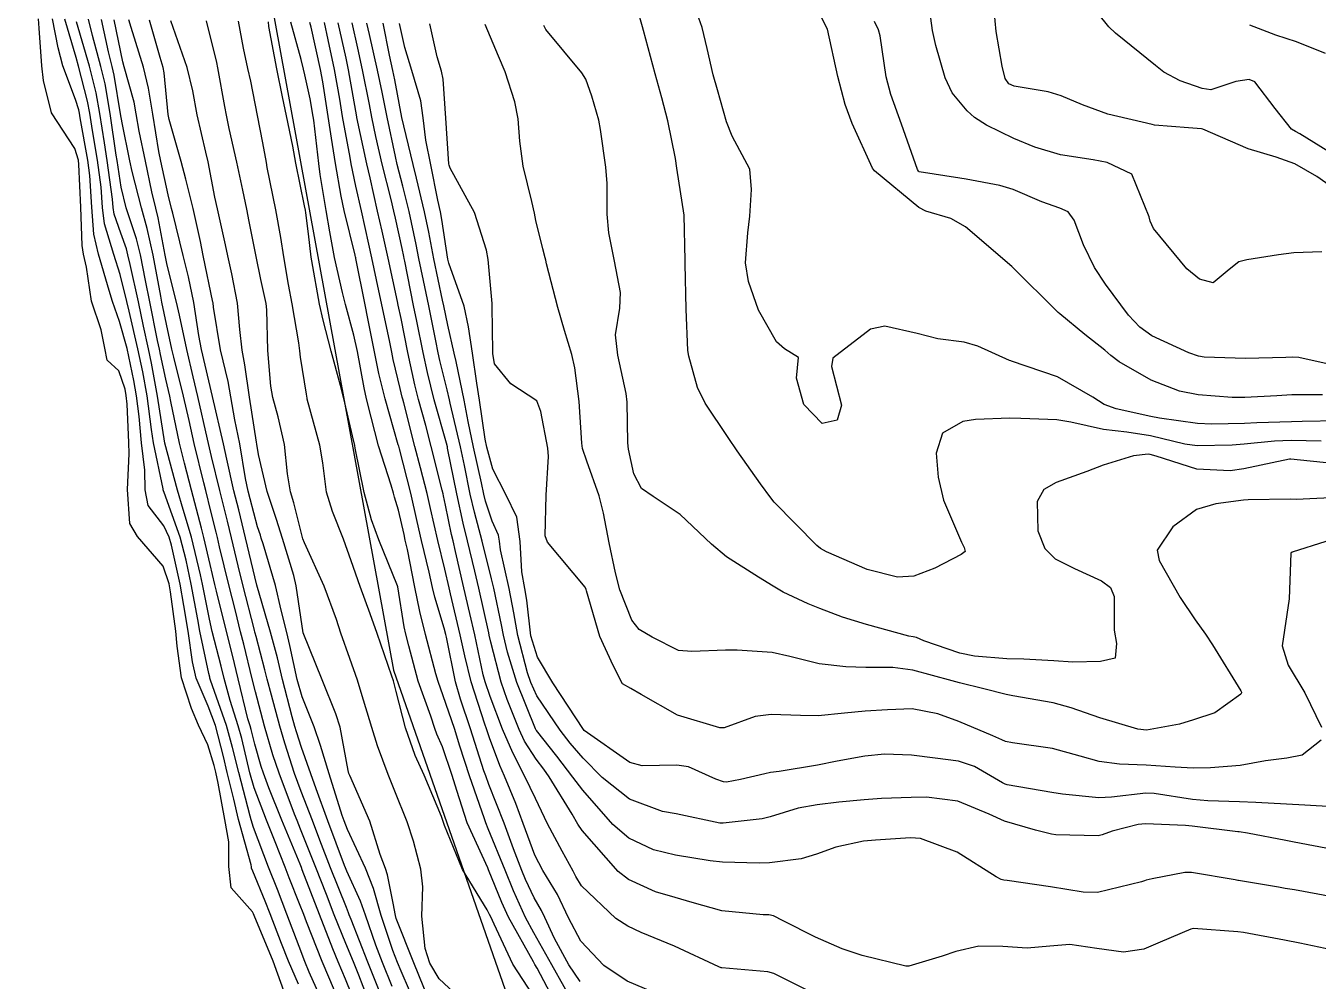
# Model space of a CAD drawing. Header units: metres. Extents: x 318500 to 325275, y 7408834 to 7428799.
# Drawn here: x 321607.1 to 321662.2, y 7423623.1 to 7423663.8 of the extents above; entities that cross this region are included whole.
import ezdxf

# ---------------------------------------------------------------- set-up
doc = ezdxf.new("R2010")
doc.units = ezdxf.units.M
doc.header["$MEASUREMENT"] = 0
for name, color, linetype in [('Curvas de Nivel 1m', 11, 'Continuous'), ('Curvas de Nivel 5m', 15, 'Continuous'), ('Divisas', 45, 'Continuous'), ('Linha Férrea', 20, 'Continuous')]:
    doc.layers.add(name, color=color, linetype=linetype)

msp = doc.modelspace()

# ---------------------------------------------------------------- linework, layer by layer
at = {"layer": 'Curvas de Nivel 1m', "flags": 128}
for points, elevation in [([(321663.084, 7423646.959), (321661.532, 7423646.924), (321661.083, 7423646.921), (321659.61, 7423646.867), (321659.082, 7423646.843), (321657.682, 7423646.82), (321657.081, 7423646.85), (321655.458, 7423647.073), (321655.085, 7423647.145), (321653.608, 7423647.472), (321653.093, 7423647.659), (321652.617, 7423647.968), (321651.11, 7423648.827), (321649.146, 7423649.503), (321649.12, 7423649.507), (321649.058, 7423649.531), (321647.719, 7423650.144), (321647.127, 7423650.302), (321646.002, 7423650.45), (321645.131, 7423650.671), (321643.747, 7423650.991), (321643.133, 7423650.864), (321641.534, 7423649.634), (321641.48, 7423649.269), (321641.9, 7423647.628), (321641.724, 7423646.987), (321641.078, 7423646.848), (321640.302, 7423647.652), (321639.988, 7423648.776), (321640.077, 7423649.656), (321639.477, 7423650.018), (321639.126, 7423650.316), (321638.372, 7423651.678), (321637.941, 7423652.899), (321637.81, 7423653.684), (321637.905, 7423654.961), (321637.997, 7423655.682), (321638.071, 7423656.818), (321637.999, 7423657.682), (321637.241, 7423659.085), (321637.003, 7423659.694), (321636.623, 7423661.06), (321636.438, 7423661.702), (321636.178, 7423662.816), (321635.958, 7423663.71), (321635.327, 7423665.522)], 796), ([(321662.4, 7423648.061), (321661.1, 7423648.058), (321660.46, 7423648.026), (321659.098, 7423647.951), (321658.556, 7423647.95), (321657.099, 7423648.062), (321656.315, 7423648.225), (321655.108, 7423648.683), (321653.734, 7423649.471), (321653.386, 7423649.739), (321653.125, 7423649.961), (321652.269, 7423650.63), (321651.212, 7423651.509), (321651.141, 7423651.576), (321649.17, 7423653.53), (321647.195, 7423655.227), (321646.562, 7423655.57), (321645.503, 7423655.886), (321645.205, 7423656.042), (321643.31, 7423657.609), (321643.222, 7423657.723), (321642.351, 7423659.623), (321642.066, 7423660.436), (321641.751, 7423661.633), (321641.3, 7423663.64), (321640.288, 7423665.656)], 797), ([(321663.231, 7423658.082), (321661.443, 7423659.182), (321661.249, 7423659.281), (321661.087, 7423659.382), (321660.389, 7423660.263), (321659.519, 7423661.398), (321659.281, 7423661.5), (321658.716, 7423661.408), (321657.64, 7423661.059), (321657.275, 7423661.116), (321656.337, 7423661.444), (321655.638, 7423661.809), (321655.286, 7423662.099), (321653.584, 7423663.477), (321653.304, 7423663.747), (321651.891, 7423665.502)], 801), ([(321662.383, 7423654.161), (321661.181, 7423654.11), (321660.534, 7423654.032), (321659.176, 7423653.819), (321658.843, 7423653.737), (321658.426, 7423653.411), (321657.743, 7423652.84), (321657.164, 7423652.999), (321656.619, 7423653.438), (321655.195, 7423655.152), (321655.058, 7423655.461), (321655.014, 7423655.65), (321654.274, 7423657.469), (321653.227, 7423657.964), (321652.635, 7423658.083), (321651.232, 7423658.296), (321650.147, 7423658.61), (321649.242, 7423658.987), (321648.084, 7423659.547), (321647.574, 7423659.877), (321647.256, 7423660.161), (321646.624, 7423660.93), (321646.325, 7423661.574), (321645.921, 7423662.95), (321645.787, 7423663.583), (321645.543, 7423665.371)], 799), ([(321618.207, 7423622.479), (321617.678, 7423623.946), (321616.869, 7423625.889), (321616.843, 7423625.959), (321616.83, 7423625.989), (321616.801, 7423626.038), (321615.894, 7423627.057), (321615.793, 7423627.975), (321615.787, 7423629.025), (321615.623, 7423629.978), (321615.334, 7423631.522), (321615.232, 7423631.985), (321615.165, 7423632.268), (321614.892, 7423633.16), (321614.495, 7423633.994), (321614.199, 7423634.709), (321613.776, 7423636.002), (321613.582, 7423637.365), (321613.523, 7423638.004), (321613.304, 7423639.678), (321613.249, 7423640.007), (321612.991, 7423640.771), (321611.89, 7423642.027), (321611.567, 7423642.583), (321611.467, 7423644.033), (321611.534, 7423645.551), (321611.521, 7423646.033), (321611.452, 7423647.667), (321611.417, 7423648.035), (321611.366, 7423648.31), (321611.101, 7423649.093), (321610.605, 7423649.547), (321610.507, 7423650.049), (321610.343, 7423650.831), (321609.941, 7423652.058), (321609.715, 7423653.508), (321609.59, 7423654.064), (321609.53, 7423654.421), (321609.483, 7423656.066), (321609.4, 7423657.884), (321609.378, 7423658.068), (321609.227, 7423658.56), (321608.223, 7423660.08), (321607.889, 7423661.458), (321607.822, 7423662.084), (321607.701, 7423663.679), (321607.68, 7423664.086)], 771), ([(321618.755, 7423622.958), (321618.336, 7423623.937), (321618.032, 7423624.691), (321617.553, 7423625.949), (321617.344, 7423626.49), (321616.818, 7423627.768), (321616.759, 7423627.9), (321616.753, 7423627.961), (321616.739, 7423628.043), (321616.202, 7423629.97), (321615.995, 7423630.841), (321615.721, 7423631.977), (321615.558, 7423632.651), (321615.219, 7423633.985), (321614.912, 7423634.797), (321614.399, 7423635.995), (321614.246, 7423636.688), (321614.049, 7423637.999), (321613.877, 7423639.09), (321613.713, 7423640.003), (321613.344, 7423641.667), (321613.252, 7423642.008), (321613.015, 7423642.482), (321612.348, 7423643.345), (321612.229, 7423644.022), (321612.209, 7423644.856), (321612.07, 7423646.025), (321611.964, 7423647.139), (321611.859, 7423648.028), (321611.743, 7423648.677), (321611.454, 7423650.035), (321611.127, 7423651.191), (321610.824, 7423652.045), (321610.691, 7423652.503), (321610.23, 7423654.054), (321610.027, 7423654.906), (321609.944, 7423656.059), (321609.867, 7423657.404), (321609.781, 7423658.062), (321609.455, 7423659.859), (321609.421, 7423660.067), (321609.393, 7423660.21), (321609.256, 7423660.648), (321608.709, 7423662.076), (321608.513, 7423662.846), (321608.272, 7423664.08)], 772), ([(321619.913, 7423621.918), (321619.219, 7423623.47), (321619.025, 7423623.927), (321618.78, 7423624.568), (321618.267, 7423625.938), (321617.856, 7423626.989), (321617.477, 7423627.95), (321616.845, 7423629.628), (321616.744, 7423629.962), (321616.7, 7423630.115), (321616.21, 7423631.97), (321615.951, 7423633.035), (321615.691, 7423633.978), (321615.006, 7423635.911), (321614.983, 7423635.989), (321614.972, 7423636.031), (321614.932, 7423636.196), (321614.554, 7423637.994), (321614.464, 7423638.488), (321614.185, 7423639.998), (321613.97, 7423641.026), (321613.709, 7423642.003), (321613.029, 7423643.91), (321612.998, 7423643.978), (321612.993, 7423644.011), (321612.986, 7423644.055), (321612.581, 7423646.017), (321612.499, 7423646.588), (321612.306, 7423648.022), (321612.122, 7423649.046), (321611.91, 7423650.028), (321611.535, 7423651.633), (321611.442, 7423652.035), (321611.157, 7423653.192), (321610.886, 7423654.044), (321610.483, 7423655.351), (321610.403, 7423656.052), (321610.347, 7423656.909), (321610.19, 7423658.055), (321609.977, 7423659.321), (321609.858, 7423660.061), (321609.761, 7423660.569), (321609.386, 7423662.068), (321609.275, 7423662.429), (321608.791, 7423664.075)], 773), ([(321620.539, 7423622.116), (321619.765, 7423623.92), (321619.104, 7423625.618), (321618.985, 7423625.928), (321618.805, 7423626.387), (321618.362, 7423627.483), (321618.184, 7423627.94), (321617.759, 7423629.023), (321617.387, 7423629.952), (321616.87, 7423631.325), (321616.685, 7423631.963), (321616.344, 7423633.418), (321616.192, 7423633.971), (321615.845, 7423635.048), (321615.585, 7423635.98), (321615.456, 7423636.503), (321615.076, 7423637.988), (321614.958, 7423638.504), (321614.666, 7423639.993), (321614.583, 7423640.397), (321614.197, 7423641.998), (321613.838, 7423643.186), (321613.594, 7423644.004), (321613.06, 7423646.01), (321612.752, 7423648.015), (321612.499, 7423649.414), (321612.37, 7423650.021), (321612.152, 7423650.997), (321611.931, 7423652.028), (321611.577, 7423653.621), (321611.49, 7423654.035), (321611.427, 7423654.291), (321611.179, 7423654.947), (321610.899, 7423655.756), (321610.859, 7423656.045), (321610.834, 7423656.407), (321610.602, 7423658.049), (321610.488, 7423658.794), (321610.296, 7423660.054), (321610.136, 7423660.934), (321609.856, 7423662.061), (321609.298, 7423663.954)], 774), ([(321621.888, 7423621.893), (321621.326, 7423623.337), (321621.101, 7423623.905), (321620.782, 7423624.693), (321620.282, 7423625.915), (321619.948, 7423626.78), (321619.5, 7423627.923), (321618.844, 7423629.562), (321618.694, 7423629.932), (321618.586, 7423630.202), (321617.933, 7423631.944), (321617.668, 7423632.728), (321617.307, 7423633.954), (321616.922, 7423635.414), (321616.787, 7423635.962), (321616.422, 7423637.445), (321616.29, 7423637.97), (321616.068, 7423638.869), (321615.79, 7423639.978), (321615.394, 7423641.594), (321615.299, 7423641.986), (321615.243, 7423642.217), (321615.021, 7423643.103), (321614.801, 7423643.992), (321614.718, 7423644.31), (321614.313, 7423645.997), (321614.098, 7423646.976), (321613.861, 7423648.002), (321613.441, 7423649.672), (321613.357, 7423650.008), (321613.126, 7423651.078), (321612.938, 7423652.013), (321612.891, 7423652.266), (321612.556, 7423654.019), (321612.306, 7423655.147), (321612.067, 7423656.027), (321611.674, 7423657.572), (321611.574, 7423658.035), (321611.244, 7423659.648), (321611.175, 7423660.041), (321610.906, 7423661.685), (321610.822, 7423662.047), (321610.659, 7423662.67), (321610.356, 7423664.054)], 776), ([(321622.368, 7423622.264), (321621.719, 7423623.896), (321620.996, 7423625.708), (321620.924, 7423625.908), (321620.893, 7423626.001), (321620.803, 7423626.22), (321620.125, 7423627.917), (321619.671, 7423629.089), (321619.349, 7423629.925), (321618.868, 7423631.163), (321618.586, 7423631.934), (321618.172, 7423633.22), (321617.959, 7423633.944), (321617.602, 7423635.268), (321617.427, 7423635.953), (321617.327, 7423636.348), (321616.948, 7423637.766), (321616.908, 7423637.919), (321616.897, 7423637.961), (321616.88, 7423638.033), (321616.388, 7423639.969), (321616.189, 7423640.775), (321615.904, 7423641.977), (321615.727, 7423642.689), (321615.407, 7423643.984), (321615.052, 7423645.444), (321614.92, 7423645.991), (321614.88, 7423646.174), (321614.47, 7423647.996), (321614.271, 7423648.826), (321613.993, 7423650.001), (321613.681, 7423651.456), (321613.564, 7423652.006), (321613.164, 7423653.594), (321613.076, 7423654.011), (321612.781, 7423655.611), (321612.679, 7423656.018), (321612.506, 7423656.715), (321612.231, 7423658.025), (321611.967, 7423659.301), (321611.841, 7423660.031), (321611.749, 7423660.527), (321611.325, 7423662.039), (321611.273, 7423662.254), (321610.898, 7423664.046)], 777), ([(321622.755, 7423622.858), (321622.338, 7423623.886), (321622.048, 7423624.624), (321621.611, 7423625.898), (321621.403, 7423626.498), (321620.819, 7423627.775), (321620.756, 7423627.911), (321620.719, 7423628.013), (321620.015, 7423629.918), (321619.509, 7423631.285), (321619.279, 7423631.926), (321618.891, 7423633.043), (321618.672, 7423633.708), (321618.607, 7423633.934), (321618.49, 7423634.353), (321618.076, 7423635.943), (321617.856, 7423636.863), (321617.571, 7423637.951), (321616.98, 7423639.96), (321616.505, 7423641.968), (321616.211, 7423643.161), (321616.008, 7423643.975), (321615.708, 7423645.322), (321615.565, 7423645.982), (321615.09, 7423647.99), (321614.628, 7423649.995), (321614.516, 7423650.599), (321614.299, 7423651.998), (321614.066, 7423653.091), (321613.844, 7423654.003), (321613.397, 7423655.799), (321613.345, 7423656.008), (321613.199, 7423656.59), (321612.89, 7423658.015), (321612.805, 7423658.438), (321612.546, 7423660.021), (321612.371, 7423661.134), (321612.154, 7423662.027), (321611.619, 7423663.712), (321611.519, 7423664.037)], 778), ([(321623.848, 7423621.863), (321623.133, 7423623.506), (321622.979, 7423623.877), (321622.778, 7423624.39), (321622.282, 7423625.888), (321621.953, 7423627.035), (321621.613, 7423627.898), (321620.845, 7423629.552), (321620.699, 7423629.912), (321620.617, 7423630.149), (321620.062, 7423631.918), (321619.69, 7423633.124), (321619.426, 7423633.925), (321618.919, 7423635.203), (321618.703, 7423635.933), (321618.395, 7423637.389), (321618.261, 7423637.94), (321618.019, 7423638.889), (321617.773, 7423639.948), (321617.249, 7423641.713), (321617.173, 7423641.958), (321617.133, 7423642.08), (321617.015, 7423642.442), (321616.693, 7423643.631), (321616.609, 7423643.966), (321616.5, 7423644.506), (321616.255, 7423645.972), (321616.048, 7423647.002), (321615.879, 7423647.978), (321615.753, 7423648.637), (321615.436, 7423649.985), (321615.137, 7423651.799), (321615.115, 7423651.99), (321615.111, 7423652.019), (321614.701, 7423653.995), (321614.577, 7423654.595), (321614.265, 7423655.999), (321613.954, 7423657.258), (321613.755, 7423658.005), (321613.247, 7423659.791), (321613.209, 7423660.011), (321613.035, 7423661.781), (321612.985, 7423662.014), (321612.862, 7423662.431), (321612.402, 7423664.023)], 779), ([(321626.209, 7423621.835), (321624.76, 7423623.183), (321624.362, 7423623.856), (321624.155, 7423624.484), (321624.02, 7423625.862), (321624.059, 7423627.108), (321623.978, 7423627.863), (321623.655, 7423629.051), (321623.391, 7423629.872), (321622.869, 7423631.177), (321622.573, 7423631.885), (321622.12, 7423633.119), (321621.888, 7423633.895), (321621.434, 7423635.391), (321621.268, 7423635.905), (321620.944, 7423636.837), (321620.569, 7423637.914), (321620.382, 7423638.5), (321619.851, 7423639.921), (321619.007, 7423641.754), (321618.949, 7423641.931), (321618.552, 7423643.464), (321618.42, 7423643.939), (321618.286, 7423644.697), (321618.164, 7423645.943), (321617.891, 7423647.134), (321617.666, 7423647.951), (321617.577, 7423648.435), (321617.444, 7423649.955), (321617.41, 7423651.681), (321617.381, 7423651.956), (321617.155, 7423652.984), (321616.95, 7423653.963), (321616.66, 7423655.444), (321616.555, 7423655.97), (321616.39, 7423656.784), (321616.133, 7423657.976), (321615.808, 7423659.415), (321615.685, 7423659.983), (321615.618, 7423660.349), (321615.324, 7423661.989), (321615.273, 7423662.221), (321614.836, 7423663.995)], 781), ([(321628.751, 7423622.505), (321627.888, 7423623.813), (321627.099, 7423625.522), (321626.95, 7423625.828), (321626.904, 7423625.931), (321626.803, 7423626.122), (321625.743, 7423627.841), (321624.978, 7423629.719), (321624.936, 7423629.849), (321624.854, 7423630.104), (321624.121, 7423631.861), (321623.726, 7423632.706), (321623.313, 7423633.874), (321622.923, 7423635.428), (321622.803, 7423635.882), (321622.74, 7423636.076), (321622.112, 7423637.893), (321621.813, 7423638.742), (321621.393, 7423639.904), (321620.996, 7423641), (321620.672, 7423641.913), (321620.203, 7423643.099), (321619.946, 7423643.921), (321619.801, 7423645.17), (321619.672, 7423645.924), (321619.132, 7423647.887), (321619.122, 7423647.93), (321619.092, 7423648.098), (321618.837, 7423649.664), (321618.809, 7423649.935), (321618.776, 7423650.274), (321618.485, 7423651.94), (321618.33, 7423652.765), (321618.132, 7423653.946), (321618.003, 7423654.773), (321617.796, 7423655.951), (321617.425, 7423657.749), (321617.388, 7423657.957), (321617.233, 7423658.804), (321617.012, 7423659.964), (321616.719, 7423661.422), (321616.603, 7423661.97), (321616.416, 7423662.84), (321616.196, 7423663.977)], 782), ([(321629.908, 7423621.782), (321628.926, 7423623.64), (321628.833, 7423623.799), (321628.772, 7423623.915), (321627.709, 7423625.816), (321627.419, 7423626.433), (321626.854, 7423627.829), (321626.821, 7423627.91), (321625.947, 7423629.839), (321625.502, 7423631.212), (321625.313, 7423631.846), (321624.892, 7423633.072), (321624.657, 7423633.613), (321624.563, 7423633.855), (321624.394, 7423634.371), (321623.86, 7423635.866), (321623.456, 7423637.369), (321623.332, 7423637.874), (321623.264, 7423638.177), (321622.993, 7423639.88), (321622.981, 7423639.926), (321622.177, 7423641.892), (321621.865, 7423642.744), (321621.56, 7423643.902), (321621.18, 7423645.786), (321621.158, 7423645.909), (321621.066, 7423646.32), (321620.688, 7423647.914), (321620.544, 7423648.467), (321620.153, 7423649.92), (321619.808, 7423651.245), (321619.655, 7423651.925), (321619.322, 7423653.775), (321619.298, 7423653.929), (321619.18, 7423654.926), (321619.07, 7423655.813), (321619.052, 7423655.932), (321619.014, 7423656.111), (321618.651, 7423657.939), (321618.512, 7423658.66), (321618.252, 7423659.945), (321618.07, 7423660.759), (321617.833, 7423661.952), (321617.498, 7423663.755), (321617.472, 7423663.957)], 783), ([(321630.603, 7423621.912), (321629.556, 7423623.788), (321628.79, 7423625.14), (321628.435, 7423625.805), (321627.927, 7423626.929), (321627.564, 7423627.819), (321626.846, 7423629.58), (321626.746, 7423629.831), (321626.68, 7423630.004), (321626.043, 7423631.838), (321625.635, 7423633.101), (321625.401, 7423633.845), (321624.921, 7423635.247), (321624.707, 7423635.853), (321624.61, 7423636.18), (321624.178, 7423637.862), (321623.933, 7423638.829), (321623.716, 7423639.869), (321623.403, 7423641.475), (321623.309, 7423641.876), (321623.256, 7423642.12), (321623.023, 7423643.156), (321622.854, 7423643.709), (321622.807, 7423643.883), (321622.708, 7423644.212), (321622.164, 7423645.893), (321621.858, 7423647.118), (321621.662, 7423647.901), (321621.557, 7423648.365), (321621.273, 7423649.908), (321621.12, 7423650.608), (321620.764, 7423651.914), (321620.634, 7423652.429), (321620.299, 7423653.919), (321620.094, 7423655.008), (321619.932, 7423655.923), (321619.686, 7423657.452), (321619.622, 7423657.926), (321619.405, 7423659.771), (321619.383, 7423659.929), (321619.257, 7423660.678), (321619.025, 7423661.691), (321618.974, 7423661.934), (321618.868, 7423662.344), (321618.432, 7423663.943)], 784), ([(321633.87, 7423622.617), (321632.76, 7423623.094), (321631.771, 7423623.76), (321630.785, 7423624.79), (321630.262, 7423625.778), (321629.8, 7423626.775), (321629.169, 7423627.795), (321628.83, 7423628.459), (321628.337, 7423629.808), (321628.023, 7423630.652), (321627.541, 7423631.82), (321627.338, 7423632.277), (321626.896, 7423633.447), (321626.772, 7423633.831), (321626.7, 7423634.035), (321626.111, 7423635.838), (321625.841, 7423636.946), (321625.649, 7423637.843), (321625.243, 7423639.582), (321625.18, 7423639.848), (321624.992, 7423640.645), (321624.699, 7423641.855), (321624.383, 7423643.219), (321624.236, 7423643.862), (321623.961, 7423644.952), (321623.721, 7423645.87), (321623.241, 7423647.724), (321623.199, 7423647.878), (321623.178, 7423647.965), (321623.095, 7423648.331), (321622.795, 7423649.572), (321622.731, 7423649.886), (321622.63, 7423650.374), (321622.31, 7423651.892), (321622.086, 7423652.966), (321621.887, 7423653.899), (321621.757, 7423654.482), (321621.437, 7423655.906), (321621.206, 7423656.954), (321621.008, 7423657.912), (321620.959, 7423658.178), (321620.638, 7423659.916), (321620.513, 7423660.662), (321620.288, 7423661.92), (321620.018, 7423663.194), (321619.862, 7423663.924)], 786), ([(321640.754, 7423622.547), (321639.014, 7423623.418), (321638.767, 7423623.48), (321636.809, 7423623.65), (321636.769, 7423623.656), (321636.681, 7423623.691), (321634.783, 7423624.575), (321633.367, 7423625.166), (321632.795, 7423625.426), (321632.289, 7423625.755), (321630.814, 7423627.15), (321630.583, 7423627.539), (321630.461, 7423627.775), (321629.991, 7423628.624), (321629.373, 7423629.792), (321628.866, 7423630.866), (321628.411, 7423631.807), (321627.89, 7423632.815), (321627.451, 7423633.822), (321626.921, 7423635.219), (321626.711, 7423635.832), (321626.631, 7423636.136), (321626.268, 7423637.837), (321626.059, 7423638.75), (321625.812, 7423639.842), (321625.455, 7423641.394), (321625.344, 7423641.847), (321625.281, 7423642.116), (321625.025, 7423643.363), (321624.94, 7423643.763), (321624.92, 7423643.852), (321624.882, 7423644.003), (321624.417, 7423645.86), (321624.181, 7423646.756), (321623.873, 7423647.868), (321623.719, 7423648.494), (321623.423, 7423649.875), (321623.131, 7423651.312), (321623.013, 7423651.882), (321622.977, 7423652.048), (321622.574, 7423653.889), (321622.32, 7423655.032), (321622.126, 7423655.896), (321621.809, 7423657.304), (321621.673, 7423657.903), (321621.249, 7423659.873), (321621.243, 7423659.91), (321620.89, 7423661.914), (321620.789, 7423662.403), (321620.455, 7423663.918)], 787), ([(321662.786, 7423624.423), (321661.445, 7423624.709), (321660.792, 7423624.837), (321659.032, 7423625.161), (321658.797, 7423625.192), (321656.902, 7423625.325), (321656.798, 7423625.309), (321655.488, 7423624.744), (321654.785, 7423624.456), (321653.921, 7423624.325), (321652.785, 7423624.483), (321651.63, 7423624.655), (321650.786, 7423624.58), (321649.816, 7423624.488), (321648.786, 7423624.57), (321647.759, 7423624.571), (321646.782, 7423624.345), (321646.193, 7423624.155), (321644.772, 7423623.721), (321644.644, 7423623.72), (321642.779, 7423624.178), (321641.936, 7423624.469), (321640.79, 7423624.968), (321639.414, 7423625.661), (321639.005, 7423625.87), (321638.802, 7423625.909), (321638.567, 7423625.907), (321636.804, 7423626.088), (321635.542, 7423626.444), (321634.809, 7423626.653), (321633.979, 7423626.899), (321632.817, 7423627.418), (321632.386, 7423627.754), (321630.846, 7423629.499), (321630.671, 7423629.773), (321630.426, 7423630.206), (321629.443, 7423631.792), (321629.208, 7423632.12), (321628.887, 7423632.538), (321628.393, 7423633.306), (321628.165, 7423633.811), (321627.657, 7423635.081), (321627.397, 7423635.823), (321626.956, 7423637.535), (321626.891, 7423637.831), (321626.87, 7423637.922), (321626.442, 7423639.835), (321626.278, 7423640.55), (321625.961, 7423641.84), (321625.774, 7423642.599), (321625.506, 7423643.845), (321625.114, 7423645.795), (321625.105, 7423645.85), (321625.062, 7423646.005), (321624.546, 7423647.858), (321624.252, 7423649.013), (321624.066, 7423649.866), (321623.801, 7423651.198), (321623.665, 7423651.872), (321623.284, 7423653.763), (321623.259, 7423653.879), (321623.245, 7423653.953), (321623.174, 7423654.293), (321622.886, 7423655.584), (321622.818, 7423655.886), (321622.701, 7423656.384), (321622.33, 7423657.893), (321622.061, 7423659.075), (321621.888, 7423659.9), (321621.783, 7423660.43), (321621.492, 7423661.907), (321621.284, 7423662.838), (321621.039, 7423663.913)], 788), ([(321662.813, 7423626.684), (321661.211, 7423626.971), (321660.817, 7423627.04), (321660.533, 7423627.09), (321658.82, 7423627.377), (321658.801, 7423627.381), (321658.681, 7423627.402), (321656.824, 7423627.721), (321656.534, 7423627.723), (321655.151, 7423627.447), (321654.885, 7423627.383), (321654.819, 7423627.366), (321654.688, 7423627.321), (321652.814, 7423626.867), (321652.205, 7423626.88), (321650.816, 7423627.099), (321648.965, 7423627.382), (321648.819, 7423627.396), (321648.704, 7423627.417), (321648.498, 7423627.535), (321646.835, 7423628.576), (321645.269, 7423629.158), (321644.844, 7423629.197), (321643.349, 7423629.098), (321642.842, 7423629.046), (321641.668, 7423628.797), (321640.833, 7423628.499), (321640.179, 7423628.301), (321638.827, 7423628.121), (321638.393, 7423628.108), (321636.827, 7423628.162), (321636.309, 7423628.217), (321634.831, 7423628.452), (321633.884, 7423628.685), (321632.841, 7423629.174), (321632.159, 7423629.757), (321630.872, 7423631.221), (321630.444, 7423631.777), (321629.772, 7423632.67), (321628.9, 7423633.759), (321628.885, 7423633.786), (321628.864, 7423633.837), (321628.066, 7423635.813), (321627.671, 7423637.098), (321627.498, 7423637.822), (321627.411, 7423638.269), (321627.08, 7423639.829), (321626.986, 7423640.22), (321626.581, 7423641.834), (321626.254, 7423643.07), (321626.079, 7423643.84), (321625.833, 7423645.057), (321625.66, 7423645.844), (321625.225, 7423647.711), (321625.196, 7423647.849), (321625.094, 7423648.277), (321624.783, 7423649.531), (321624.712, 7423649.856), (321624.609, 7423650.366), (321624.309, 7423651.862), (321624.086, 7423652.936), (321623.892, 7423653.869), (321623.777, 7423654.472), (321623.477, 7423655.876), (321623.206, 7423656.951), (321622.968, 7423657.884), (321622.887, 7423658.223), (321622.532, 7423659.891), (321622.323, 7423660.956), (321622.13, 7423661.897), (321621.784, 7423663.412), (321621.677, 7423663.904)], 789), ([(321662.867, 7423630.509), (321661.646, 7423630.585), (321660.869, 7423630.627), (321659.565, 7423630.694), (321658.87, 7423630.724), (321657.522, 7423630.769), (321656.871, 7423630.832), (321655.236, 7423631.085), (321654.875, 7423631.101), (321653.415, 7423630.928), (321652.871, 7423630.901), (321651.317, 7423631.06), (321650.874, 7423631.125), (321648.962, 7423631.445), (321648.879, 7423631.473), (321648.765, 7423631.532), (321647.57, 7423632.233), (321646.889, 7423632.457), (321645.9, 7423632.585), (321644.891, 7423632.715), (321643.735, 7423632.759), (321642.891, 7423632.668), (321641.714, 7423632.454), (321640.886, 7423632.287), (321639.243, 7423632.024), (321638.883, 7423631.978), (321638.631, 7423631.924), (321637.602, 7423631.683), (321637, 7423631.567), (321636.878, 7423631.572), (321636.544, 7423631.695), (321635.384, 7423632.212), (321634.886, 7423632.291), (321633.402, 7423632.259), (321632.886, 7423632.396), (321630.93, 7423633.77), (321630.901, 7423633.804), (321629.6, 7423635.79), (321628.946, 7423636.887), (321628.666, 7423637.804), (321628.486, 7423639.319), (321628.411, 7423639.809), (321628.282, 7423640.519), (321628.206, 7423641.812), (321628.066, 7423642.86), (321627.601, 7423643.821), (321627.046, 7423644.905), (321626.783, 7423645.833), (321626.721, 7423646.178), (321626.472, 7423647.836), (321626.366, 7423648.568), (321626.177, 7423649.839), (321626.002, 7423650.967), (321625.814, 7423651.843), (321625.167, 7423653.667), (321625.125, 7423653.851), (321624.867, 7423655.535), (321624.805, 7423655.856), (321624.693, 7423656.362), (321624.397, 7423657.862), (321624.192, 7423658.909), (321624.074, 7423659.868), (321623.974, 7423660.586), (321623.582, 7423661.875), (321623.285, 7423662.857), (321623.061, 7423663.884)], 791), ([(321662.353, 7423633.355), (321661.538, 7423632.719), (321660.892, 7423632.585), (321659.981, 7423632.473), (321658.889, 7423632.273), (321657.636, 7423632.168), (321656.887, 7423632.165), (321656.124, 7423632.202), (321654.888, 7423632.287), (321653.757, 7423632.335), (321652.89, 7423632.449), (321652.074, 7423632.675), (321650.895, 7423632.992), (321649.188, 7423633.237), (321648.898, 7423633.301), (321648.733, 7423633.367), (321648.349, 7423633.538), (321646.909, 7423634.143), (321646.009, 7423634.478), (321644.917, 7423634.691), (321643.865, 7423634.651), (321642.915, 7423634.584), (321642.034, 7423634.503), (321640.911, 7423634.391), (321640.162, 7423634.4), (321638.912, 7423634.452), (321638.227, 7423634.36), (321636.903, 7423633.884), (321636.723, 7423633.872), (321634.911, 7423634.423), (321633.365, 7423635.302), (321632.927, 7423635.557), (321632.562, 7423635.754), (321632.164, 7423636.536), (321631.608, 7423637.764), (321631.035, 7423639.713), (321631.023, 7423639.77), (321630.982, 7423639.871), (321629.365, 7423641.795), (321629.273, 7423642.056), (321629.319, 7423643.796), (321629.415, 7423645.434), (321629.381, 7423645.795), (321629.083, 7423647.361), (321628.917, 7423647.803), (321627.806, 7423648.529), (321627.106, 7423649.388), (321627.045, 7423649.831), (321627.041, 7423649.9), (321627.017, 7423651.831), (321627.012, 7423651.961), (321626.839, 7423653.833), (321626.777, 7423654.231), (321626.261, 7423655.839), (321625.218, 7423657.714), (321625.181, 7423657.851), (321625.172, 7423657.899), (321625.034, 7423659.853), (321624.922, 7423661.511), (321624.854, 7423661.856), (321624.668, 7423662.47), (321624.361, 7423663.864)], 792), ([(321663.043, 7423643.691), (321661.288, 7423643.613), (321661.042, 7423643.614), (321659.243, 7423643.599), (321659.042, 7423643.582), (321657.861, 7423643.418), (321657.036, 7423643.183), (321656.019, 7423642.446), (321655.356, 7423641.447), (321655.438, 7423641.011), (321656.345, 7423639.436), (321656.971, 7423638.486), (321657.414, 7423637.873), (321657.723, 7423637.419), (321658.931, 7423635.454), (321658.956, 7423635.4), (321658.956, 7423635.373), (321658.929, 7423635.32), (321657.817, 7423634.516), (321656.912, 7423634.224), (321656.309, 7423634.036), (321654.905, 7423633.783), (321654.538, 7423633.823), (321652.912, 7423634.303), (321651.692, 7423634.724), (321650.922, 7423634.95), (321649.212, 7423635.241), (321648.926, 7423635.294), (321647.969, 7423635.544), (321646.934, 7423635.799), (321646.62, 7423635.879), (321644.941, 7423636.342), (321644.088, 7423636.453), (321642.943, 7423636.45), (321642.083, 7423636.482), (321640.944, 7423636.603), (321639.696, 7423636.911), (321638.951, 7423637.09), (321637.457, 7423637.181), (321636.952, 7423637.187), (321635.529, 7423637.134), (321634.952, 7423637.17), (321633.833, 7423637.737), (321633.284, 7423638.066), (321632.967, 7423638.471), (321632.457, 7423639.755), (321632.264, 7423640.485), (321632.002, 7423641.76), (321631.764, 7423643.021), (321631.578, 7423643.765), (321631.052, 7423645.245), (321630.87, 7423645.773), (321630.829, 7423646.008), (321630.724, 7423647.775), (321630.541, 7423649.215), (321630.412, 7423649.78), (321630.102, 7423650.809), (321629.809, 7423651.79), (321629.324, 7423653.642), (321629.296, 7423653.798), (321629.277, 7423653.905), (321629.175, 7423654.278), (321628.877, 7423655.495), (321628.816, 7423655.806), (321628.702, 7423656.303), (321628.329, 7423657.813), (321628.187, 7423658.865), (321628.118, 7423659.817), (321627.979, 7423660.54), (321627.562, 7423661.826), (321627.28, 7423662.497), (321626.714, 7423663.836)], 793), ([(321662.849, 7423645.143), (321661.059, 7423645.327), (321661.001, 7423645.322), (321659.055, 7423644.907), (321658.47, 7423644.824), (321657.055, 7423644.904), (321655.312, 7423645.447), (321655.061, 7423645.528), (321654.975, 7423645.537), (321654.356, 7423645.461), (321653.056, 7423645.066), (321652.357, 7423644.794), (321651.048, 7423644.327), (321650.528, 7423644.033), (321650.241, 7423643.518), (321650.267, 7423642.271), (321650.574, 7423641.514), (321651.004, 7423641.082), (321651.829, 7423640.666), (321652.99, 7423640.135), (321653.373, 7423639.861), (321653.522, 7423639.472), (321653.528, 7423638.034), (321653.63, 7423637.47), (321653.57, 7423636.851), (321652.948, 7423636.709), (321651.769, 7423636.676), (321650.948, 7423636.732), (321649.674, 7423636.798), (321648.949, 7423636.82), (321647.57, 7423636.932), (321646.952, 7423637.055), (321645.412, 7423637.583), (321645.099, 7423637.726), (321644.962, 7423637.756), (321644.767, 7423637.786), (321642.967, 7423638.275), (321641.942, 7423638.598), (321640.973, 7423638.958), (321640.486, 7423639.158), (321639.422, 7423639.663), (321638.984, 7423639.918), (321638.371, 7423640.295), (321637.002, 7423641.159), (321636.366, 7423641.7), (321635.029, 7423642.967), (321633.872, 7423643.738), (321633.377, 7423644.078), (321633.05, 7423644.702), (321632.817, 7423645.752), (321632.795, 7423646.022), (321632.765, 7423647.753), (321632.724, 7423648.123), (321632.37, 7423649.757), (321632.266, 7423650.616), (321632.448, 7423651.757), (321632.484, 7423652.422), (321632.221, 7423653.759), (321631.982, 7423654.962), (321631.919, 7423655.763), (321631.911, 7423657.062), (321631.857, 7423657.764), (321631.635, 7423659.375), (321631.554, 7423659.767), (321631.26, 7423660.784), (321631, 7423661.507), (321630.833, 7423661.777), (321629.297, 7423663.629), (321629.209, 7423663.801)], 794), ([(321662.731, 7423649.356), (321661.396, 7423649.649), (321661.123, 7423649.673), (321660.845, 7423649.661), (321659.122, 7423649.613), (321657.358, 7423649.663), (321657.123, 7423649.707), (321656.702, 7423649.856), (321655.131, 7423650.578), (321654.618, 7423650.941), (321654.134, 7423651.465), (321653.159, 7423652.776), (321652.69, 7423653.487), (321652.222, 7423654.456), (321651.827, 7423655.501), (321651.558, 7423655.859), (321651.205, 7423656.018), (321650.439, 7423656.287), (321649.213, 7423656.815), (321648.658, 7423656.981), (321647.217, 7423657.252), (321646.949, 7423657.296), (321645.22, 7423657.571), (321645.19, 7423657.59), (321645.148, 7423657.663), (321644.46, 7423659.598), (321644.006, 7423660.859), (321643.809, 7423661.605), (321643.55, 7423663.353), (321643.479, 7423663.608), (321643.305, 7423663.966)], 798), ([(321662.539, 7423662.608), (321661.297, 7423663.098), (321660.415, 7423663.389), (321659.306, 7423663.808)], 802), ([(321662.548, 7423641.824), (321661.109, 7423641.369), (321661.056, 7423641.323), (321660.98, 7423639.37), (321660.688, 7423637.374), (321660.948, 7423636.549), (321661.646, 7423635.363), (321662.358, 7423633.906)], 792)]:
    msp.add_lwpolyline(points, dxfattribs=dict(at, elevation=elevation))
at = {"layer": 'Curvas de Nivel 5m', "flags": 128}
for points, elevation in [([(321662.79, 7423656.931), (321662.168, 7423657.366), (321661.228, 7423657.899), (321660.435, 7423658.185), (321659.237, 7423658.549), (321657.298, 7423659.381), (321657.25, 7423659.397), (321656.7, 7423659.438), (321655.251, 7423659.557), (321655.138, 7423659.575), (321653.258, 7423660.019), (321652.181, 7423660.414), (321651.263, 7423660.804), (321650.715, 7423660.966), (321649.267, 7423661.209), (321649.041, 7423661.315), (321648.884, 7423661.544), (321648.754, 7423662.069), (321648.501, 7423663.548), (321648.41, 7423664.453)], 800), ([(321621.266, 7423621.902), (321620.759, 7423623.173), (321620.455, 7423623.913), (321620.228, 7423624.465), (321619.646, 7423625.922), (321618.92, 7423627.828), (321618.88, 7423627.929), (321618.822, 7423628.073), (321618.048, 7423629.942), (321617.495, 7423631.326), (321617.263, 7423631.954), (321617.164, 7423632.237), (321616.892, 7423633.184), (321616.737, 7423633.801), (321616.695, 7423633.963), (321616.603, 7423634.266), (321616.185, 7423635.971), (321615.938, 7423636.973), (321615.685, 7423637.979), (321615.262, 7423639.7), (321615.189, 7423639.987), (321614.993, 7423640.839), (321614.724, 7423641.993), (321614.621, 7423642.387), (321614.194, 7423643.998), (321613.895, 7423645.154), (321613.692, 7423646.004), (321613.321, 7423647.774), (321613.267, 7423648.008), (321613.097, 7423648.73), (321612.878, 7423649.783), (321612.83, 7423650.014), (321612.75, 7423650.381), (321612.428, 7423652.021), (321612.238, 7423652.939), (321612.021, 7423654.027), (321611.854, 7423654.707), (321611.415, 7423656.037), (321611.203, 7423656.905), (321611.023, 7423658.043), (321610.991, 7423658.276), (321610.733, 7423660.048), (321610.518, 7423661.307), (321610.339, 7423662.054), (321609.971, 7423663.379), (321609.811, 7423664.062)], 775), ([(321624.318, 7423622.285), (321623.669, 7423623.867), (321622.914, 7423625.762), (321622.888, 7423625.879), (321622.884, 7423625.962), (321622.805, 7423626.336), (321622.553, 7423627.619), (321622.463, 7423627.885), (321622.233, 7423628.485), (321621.801, 7423629.896), (321620.942, 7423631.846), (321620.912, 7423631.91), (321620.904, 7423631.934), (321620.881, 7423632.055), (321620.528, 7423633.914), (321620.352, 7423634.472), (321619.773, 7423635.922), (321618.95, 7423637.93), (321618.659, 7423639.935), (321618.555, 7423640.368), (321618.078, 7423641.944), (321617.82, 7423642.75), (321617.425, 7423643.954), (321617.053, 7423645.526), (321616.987, 7423645.961), (321616.97, 7423646.053), (321616.667, 7423647.966), (321616.475, 7423649.341), (321616.363, 7423649.971), (321616.252, 7423650.844), (321616.159, 7423651.975), (321615.92, 7423653.217), (321615.742, 7423653.981), (321615.64, 7423654.448), (321615.299, 7423655.988), (321615.197, 7423656.489), (321614.911, 7423657.993), (321614.812, 7423658.408), (321614.436, 7423659.998), (321614.25, 7423661.01), (321614.015, 7423662.003), (321613.319, 7423663.991)], 780), ([(321630.759, 7423623.069), (321630.281, 7423623.777), (321629.672, 7423624.901), (321629.263, 7423625.793), (321629.111, 7423626.103), (321628.808, 7423626.639), (321628.432, 7423627.421), (321628.275, 7423627.808), (321627.924, 7423628.723), (321627.522, 7423629.82), (321626.874, 7423631.458), (321626.736, 7423631.831), (321626.661, 7423632.054), (321626.085, 7423633.838), (321625.664, 7423635.097), (321625.451, 7423635.845), (321625.06, 7423637.747), (321625.037, 7423637.849), (321624.963, 7423638.132), (321624.565, 7423639.445), (321624.47, 7423639.858), (321624.333, 7423640.517), (321624.004, 7423641.865), (321623.822, 7423642.672), (321623.55, 7423643.872), (321623.058, 7423645.765), (321623.028, 7423645.88), (321623.009, 7423645.932), (321622.453, 7423647.89), (321622.184, 7423648.977), (321622, 7423649.897), (321621.718, 7423651.315), (321621.598, 7423651.903), (321621.206, 7423653.872), (321621.197, 7423653.91), (321621.193, 7423653.933), (321621.171, 7423654.015), (321620.711, 7423655.915), (321620.582, 7423656.533), (321620.333, 7423657.919), (321620.163, 7423658.993), (321620.019, 7423659.922), (321619.794, 7423661.395), (321619.699, 7423661.926), (321619.297, 7423663.724), (321619.244, 7423663.931)], 785), ([(321662.84, 7423628.703), (321661.203, 7423629.009), (321660.846, 7423629.075), (321659.203, 7423629.395), (321658.851, 7423629.448), (321658.798, 7423629.454), (321656.854, 7423629.687), (321656.572, 7423629.715), (321654.855, 7423629.794), (321654.545, 7423629.765), (321653.435, 7423629.471), (321653.009, 7423629.316), (321652.847, 7423629.284), (321651.039, 7423629.315), (321650.848, 7423629.344), (321650.167, 7423629.517), (321648.856, 7423629.905), (321648.195, 7423630.205), (321646.868, 7423630.756), (321645.528, 7423630.923), (321644.87, 7423630.914), (321643.608, 7423630.864), (321642.868, 7423630.814), (321641.784, 7423630.709), (321640.864, 7423630.604), (321640.061, 7423630.453), (321638.856, 7423630.086), (321638.523, 7423630.005), (321636.852, 7423629.816), (321636.722, 7423629.822), (321634.857, 7423630.219), (321634.279, 7423630.309), (321632.866, 7423630.844), (321631.708, 7423631.762), (321630.888, 7423632.59), (321630.339, 7423633.223), (321629.907, 7423633.785), (321628.922, 7423635.24), (321628.655, 7423635.804), (321628.514, 7423636.229), (321628.105, 7423637.813), (321627.935, 7423638.781), (321627.743, 7423639.819), (321627.369, 7423641.46), (321627.327, 7423641.825), (321627.279, 7423642.093), (321627.019, 7423642.683), (321626.723, 7423643.529), (321626.652, 7423643.834), (321626.551, 7423644.321), (321626.22, 7423645.838), (321625.994, 7423646.923), (321625.817, 7423647.843), (321625.474, 7423649.479), (321625.395, 7423649.847), (321625.128, 7423651.037), (321624.951, 7423651.853), (321624.899, 7423652.098), (321624.525, 7423653.86), (321624.318, 7423655), (321624.135, 7423655.866), (321623.788, 7423657.294), (321623.65, 7423657.874), (321623.245, 7423659.523), (321623.164, 7423659.881), (321622.863, 7423661.483), (321622.777, 7423661.887), (321622.641, 7423662.528), (321622.365, 7423663.894)], 790), ([(321662.343, 7423646.089), (321661.071, 7423646.124), (321660.359, 7423646.098), (321659.068, 7423645.961), (321658.55, 7423645.926), (321657.067, 7423645.895), (321656.54, 7423645.963), (321655.073, 7423646.317), (321654.07, 7423646.47), (321653.077, 7423646.59), (321651.685, 7423646.897), (321651.082, 7423646.998), (321649.55, 7423647.059), (321649.083, 7423647.067), (321647.618, 7423647.016), (321647.08, 7423646.927), (321646.215, 7423646.431), (321645.935, 7423645.577), (321646.03, 7423644.555), (321646.257, 7423643.572), (321647.013, 7423641.787), (321647.134, 7423641.558), (321647.167, 7423641.398), (321647.005, 7423641.257), (321645.885, 7423640.688), (321644.991, 7423640.342), (321644.29, 7423640.297), (321642.995, 7423640.625), (321641.263, 7423641.379), (321641.008, 7423641.523), (321640.858, 7423641.642), (321639.037, 7423643.498), (321638.888, 7423643.672), (321638.454, 7423644.268), (321637.462, 7423645.686), (321637.068, 7423646.252), (321636.091, 7423647.705), (321635.767, 7423648.377), (321635.391, 7423649.716), (321635.356, 7423649.958), (321635.28, 7423651.718), (321635.243, 7423653.645), (321635.241, 7423653.719), (321635.242, 7423653.79), (321635.19, 7423655.72), (321634.886, 7423657.725), (321634.823, 7423658.129), (321634.5, 7423659.731), (321634.241, 7423660.717), (321633.96, 7423661.74), (321633.462, 7423663.583), (321633.421, 7423663.748), (321633.306, 7423664.136)], 795)]:
    msp.add_lwpolyline(points, dxfattribs=dict(at, elevation=elevation))
at = {"layer": 'Divisas'}
msp.add_lwpolyline([(321549.955, 7424228.446), (321554.972, 7424176.94), (321557.337, 7424160.949), (321562.892, 7424138.398), (321568.862, 7424112.827), (321569.47, 7424084.912), (321575.127, 7424019.549), (321579.879, 7423975.661), (321588.438, 7423976.499), (321587.076, 7423961.02), (321589.266, 7423928.967), (321589.677, 7423914.384), (321592.279, 7423903.548), (321592.828, 7423887.244), (321595.698, 7423852.683), (321597.996, 7423819.565), (321600.14, 7423779.854), (321601.488, 7423755.684), (321610.122, 7423705.794), (321622.803, 7423636.332), (321629.218, 7423617.989), (321638.93, 7423596.581), (321626.646, 7423589.267), (321628.28, 7423586.522)], dxfattribs=at)
at = {"layer": 'Linha Férrea'}
for points in [[(320633.193, 7425981.485, -0.144253), (320667.639, 7425757.297), (320661.433, 7425716.621), (320651.996, 7425654.77, 0.044457), (320649.575, 7425558.236, 0.007166), (320660.778, 7425427.6), (320675.907, 7425250.635, 0.073735), (320724.073, 7425068.395), (320788.137, 7424929.061, 0.286034), (321109.88, 7424719.195), (321168.411, 7424718.068, -0.038356), (321226.055, 7424712.321, -0.049041), (321292.995, 7424692.926, -0.183256), (321478.1, 7424525.296), (321489.412, 7424501.824), (321495.635, 7424487.265, -0.073205), (321521.849, 7424373.782), (321525.566, 7424337.031), (321536.4, 7424191.275), (321541.8, 7424109.541), (321567.8, 7423774.579), (321572.048, 7423724.699, 0.08675), (321625.181, 7423540.483), (321646.79, 7423496.959)], [(321646.79, 7423496.959), (321625.181, 7423540.483, -0.08675), (321572.048, 7423724.699), (321567.8, 7423774.579), (321541.8, 7424109.541), (321536.4, 7424191.275), (321525.566, 7424337.031), (321521.849, 7424373.782, 0.073205), (321495.635, 7424487.265), (321489.412, 7424501.824), (321478.1, 7424525.296, 0.183256), (321292.995, 7424692.926, 0.049041), (321226.055, 7424712.321, 0.038356), (321168.411, 7424718.068), (321109.88, 7424719.195, -0.286034), (320788.137, 7424929.061), (320724.073, 7425068.395, -0.073735), (320675.907, 7425250.635), (320660.778, 7425427.6, -0.007166), (320649.575, 7425558.236, -0.044457), (320651.996, 7425654.77), (320661.433, 7425716.621), (320667.639, 7425757.297, 0.144253), (320633.193, 7425981.485, 0.087044)]]:
    msp.add_lwpolyline(points, format="xyb", dxfattribs=at)

doc.saveas('drawing.dxf')
